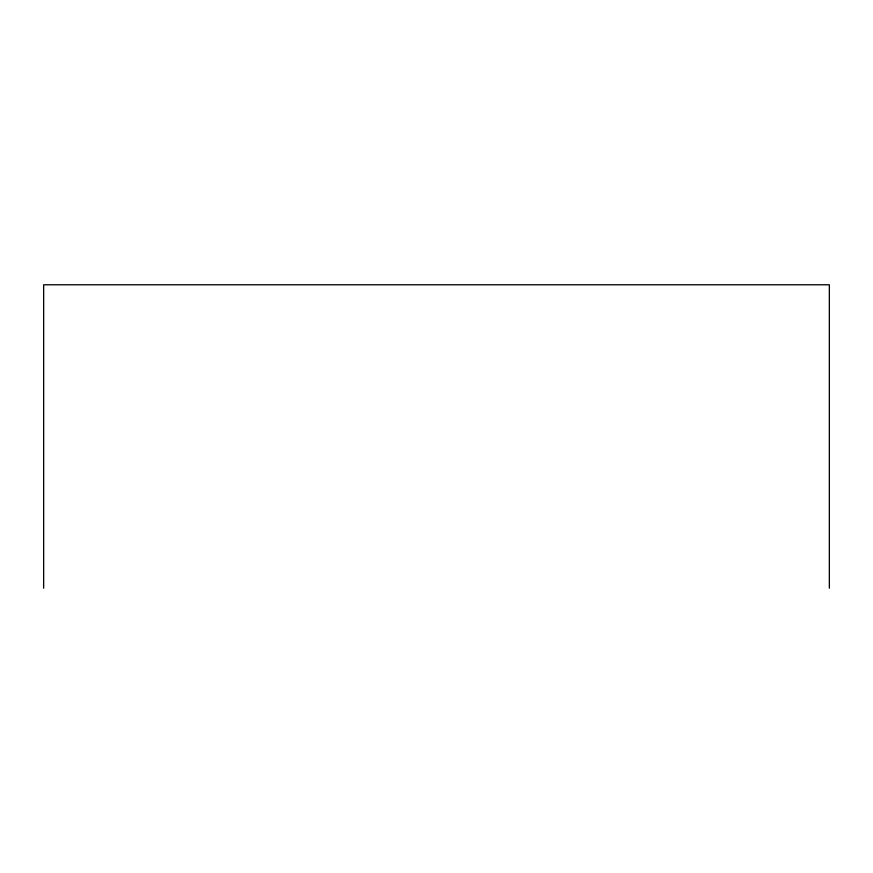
<?xml version="1.0" encoding="UTF-8"?>
<svg xmlns="http://www.w3.org/2000/svg" width="873" height="873" viewBox="0 0 873 873"><rect width="100%" height="100%" fill="white"/><g stroke="black" fill="none" stroke-linecap="round" stroke-linejoin="round"><path stroke-width="1.31" d="M829.35 588.216L829.35 284.784L43.65 284.784L43.65 588.216"/></g></svg>
